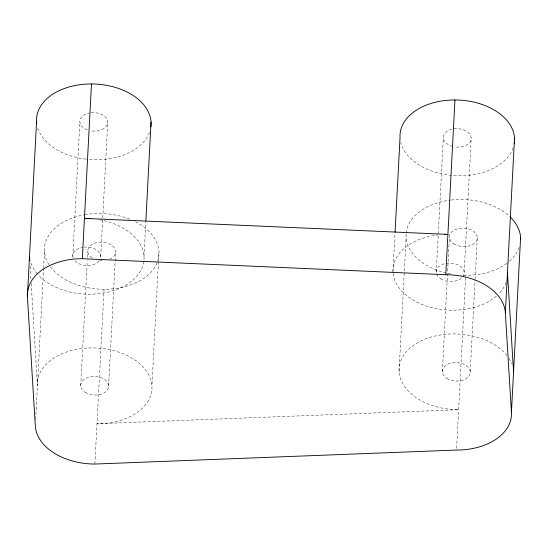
<?xml version="1.0" encoding="UTF-8"?>
<svg xmlns="http://www.w3.org/2000/svg" width="548" height="548" viewBox="0 0 548 548"><rect width="100%" height="100%" fill="white"/><g stroke="black" fill="none" stroke-linecap="round" stroke-linejoin="round"><path stroke-width="0.41" stroke-dasharray="2.74 2.06" d="M35.675 419.254L43.545 269.095M43.587 268.239L44.477 251.224M72.802 256.252L79.85 121.827M80.727 385.771L87.283 260.704M87.461 257.3L87.769 251.347M100.709 256.327L107.757 121.903M94.886 464.046L104.045 289.296M108.634 385.847L115.676 251.422M144.001 256.443L145.83 221.563M507.03 355.693A57.335 37.839 3 0 0 437.42 335.499A57.335 37.839 3 0 0 400.033 377.236A57.335 37.839 3 0 0 458.628 409.719L96.996 423.72A57.335 37.839 3 0 0 151.926 385.97L158.434 261.752M158.475 260.903L158.968 251.546M393.026 271.287L395.033 233.003M399.067 371.654L406.109 237.229M436.27 272.26L443.318 137.836M442.359 371.77L449.401 237.346M464.177 272.335L471.225 137.918M456.6 448.367L465.677 275.295M470.266 371.845L475.082 279.966M475.123 279.11L477.308 237.428M30.14 266.355L30.921 279.138M31.181 283.398L37.435 385.648A57.335 37.839 3 0 1 92.359 347.898A57.335 37.839 3 0 1 151.926 385.97M509.017 358.522A57.335 37.839 3 0 1 511.695 363.749M157.071 262.807A57.335 37.839 3 0 1 106.353 289.269A57.335 37.839 3 0 1 49.484 265.39M49.019 264.67A57.335 37.839 3 0 1 83.837 214.878M84.666 214.727A57.335 37.839 3 0 1 129.972 219.275M135.5 221.796A57.335 37.839 3 0 1 157.619 261.348M99.332 219.714A57.335 37.839 3 0 1 133.582 279.494A57.335 37.839 3 0 1 38.339 275.103M37.154 273.774A57.335 37.839 3 0 1 30.304 261.081M452.799 146.487A13.974 9.227 3 0 1 447.689 130.876A13.974 9.227 3 0 1 470.739 135.836A13.974 9.227 3 0 1 454.203 146.789M519.251 247.354A57.335 37.839 3 0 1 507.571 262.773M506.886 263.293A57.335 37.839 3 0 1 460.69 275.137M450.778 273.959A57.335 37.839 3 0 1 406.123 233.934M406.198 233.106A57.335 37.839 3 0 1 450.305 200.123M451.12 200.027A57.335 37.839 3 0 1 509.524 216.33M506.119 282.261A57.335 37.839 3 0 1 498.838 293.776M496.42 296.064A57.335 37.839 3 0 1 434.098 308.161A57.335 37.839 3 0 1 393.046 272.959M392.978 272.144A57.335 37.839 3 0 1 437.989 234.941M513.161 147.844A57.335 37.839 3 0 1 455.84 175.696A57.335 37.839 3 0 1 400.821 142.665M149.433 132.554A57.335 37.839 3 0 1 86.961 159.263M86.132 159.167A57.335 37.839 3 0 1 37.579 127.479M92.256 257.889A13.974 9.227 3 0 1 92.098 244.415A13.974 9.227 3 0 1 112.45 245.792A13.974 9.227 3 0 1 109.943 259.094M102.291 260.629A13.974 9.227 3 0 1 98.661 260.3M99.126 260.944A13.974 9.227 3 0 1 74.96 260.875M73.117 257.855A13.974 9.227 3 0 1 82.604 247.354M84.015 247.155A13.974 9.227 3 0 1 100.599 257.93M91.057 112.73A13.974 9.227 3 0 1 107.764 122.389A13.974 9.227 3 0 1 90.735 130.78M87.317 129.849A13.974 9.227 3 0 1 79.898 120.622A13.974 9.227 3 0 1 89.646 112.929M440.756 278.809A13.974 9.227 3 0 0 463.848 274.726A13.974 9.227 3 0 0 446.065 263.362A13.974 9.227 3 0 0 440.756 278.809M85.214 392.313A13.974 9.227 3 0 0 108.305 388.237A13.974 9.227 3 0 0 90.523 376.873A13.974 9.227 3 0 0 85.214 392.313M453.888 243.894A13.974 9.227 3 0 0 476.979 239.812A13.974 9.227 3 0 0 459.197 228.448A13.974 9.227 3 0 0 453.888 243.894M446.846 378.319A13.974 9.227 3 0 0 469.937 374.236A13.974 9.227 3 0 0 452.155 362.872A13.974 9.227 3 0 0 446.846 378.319"/><path stroke-width="0.82" d="M520.6 237.544L511.442 412.295A57.335 37.839 3 0 1 456.518 450.045L94.886 464.046A57.335 37.839 3 0 1 35.319 425.974L27.4 296.454L36.558 121.704M27.4 296.454A57.335 37.839 3 0 1 82.323 258.704L91.482 83.954M145.878 220.714L151.049 122.026M395.074 232.153L400.026 137.719A57.335 37.839 3 0 1 456.196 99.983A57.335 37.839 3 0 1 514.558 139.678M511.442 412.295L505.359 312.785A57.335 37.839 3 0 0 445.791 274.719L454.95 99.969M505.359 312.785L514.517 138.034M82.323 258.704L445.791 274.719M29.777 260.389L29.517 256.128A57.335 37.839 3 0 0 29.667 257.772M444.599 234.448A57.335 37.839 3 0 1 447.908 234.393L84.44 218.378A57.335 37.839 3 0 1 90.262 218.59M507.503 274.925A57.335 37.839 3 0 0 507.469 272.459L513.558 371.969A57.335 37.839 3 0 0 513.401 370.325M36.709 123.348A57.335 37.839 3 0 1 93.989 84.002A57.335 37.839 3 0 1 150.858 126.972M510.113 216.885A57.335 37.839 3 0 1 520.648 239.188M514.497 141.329A57.335 37.839 3 0 1 514.202 143.802"/></g></svg>
